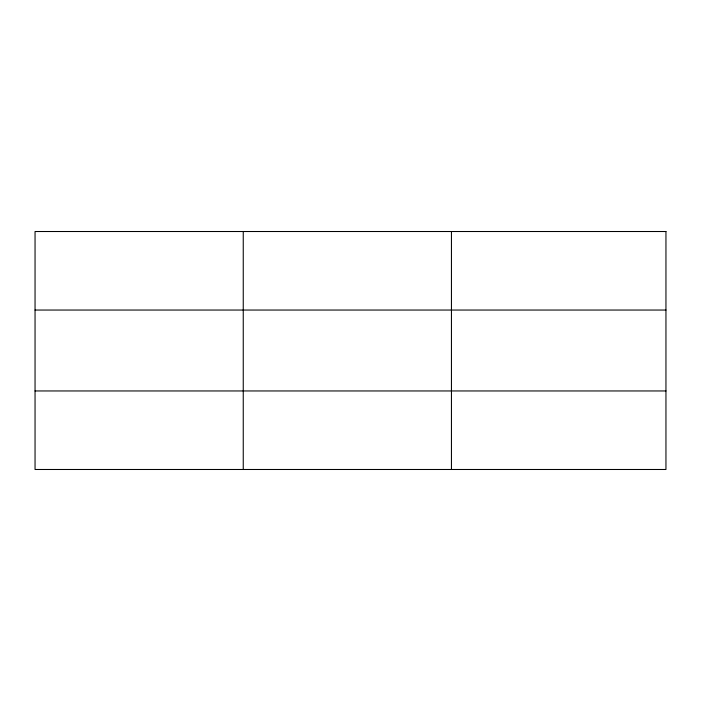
<?xml version="1.0" encoding="UTF-8"?>
<svg xmlns="http://www.w3.org/2000/svg" width="701" height="701" viewBox="0 0 701 701"><rect width="100%" height="100%" fill="white"/><g stroke="black" fill="none" stroke-linecap="round" stroke-linejoin="round"><path stroke-width="1.05" d="M243.247 231.514L243.247 469.486M451.444 231.514L451.444 469.486M35.05 310.044L665.95 310.044M35.05 390.956L665.95 390.956M665.95 231.514L665.95 469.486L35.05 469.486L35.05 231.514L665.95 231.514"/></g></svg>
